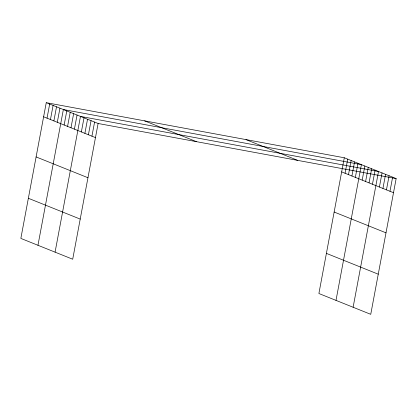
<?xml version="1.0" encoding="UTF-8"?>
<svg xmlns="http://www.w3.org/2000/svg" width="417" height="417" viewBox="0 0 417 417"><rect width="100%" height="100%" fill="white"/><g stroke="black" fill="none" stroke-linecap="round" stroke-linejoin="round"><path stroke-width="0.63" d="M46.256 102.676L20.85 238.415L72.704 259.228L98.11 123.484L46.256 102.676L344.296 157.772L396.15 178.585L370.744 314.324L318.89 293.516L344.296 157.772M47.038 118.157L49.675 104.047M50.457 119.533L53.1 105.423M53.882 120.904L56.519 106.794M57.301 122.28L59.944 108.17M37.963 245.285L63.363 109.541L361.409 164.642L336.003 300.381M64.145 125.027L66.788 110.917M67.57 126.398L70.212 112.288M70.994 127.774L73.632 113.664M74.414 129.145L77.056 115.035M55.075 252.149L80.476 116.411L378.521 171.507L353.116 307.251M81.362 131.939L84.005 117.823M84.891 133.351L87.528 119.241M88.414 134.769L91.057 120.654M91.943 136.182L94.581 122.072M345.078 173.258L347.715 159.143M348.497 174.629L351.14 160.519M351.922 176.005L354.565 161.895M355.347 177.376L357.984 163.266M362.191 180.123L364.828 166.013M365.61 181.499L368.253 167.389M369.035 182.87L371.672 168.76M372.454 184.246L375.097 170.136M379.402 187.035L382.045 172.925M382.931 188.448L385.574 174.337M386.455 189.865L389.097 175.755M389.984 191.278L392.626 177.168M98.11 123.484L396.15 178.585M341.653 171.882L393.507 192.696M245.941 139.591L297.795 160.404M144.605 120.857L196.464 141.671M334.142 212.024L385.996 232.832M43.613 116.786L95.467 137.6M326.402 253.374L378.261 274.188M36.102 156.922L87.956 177.736M28.361 198.278L80.215 219.092"/></g></svg>
